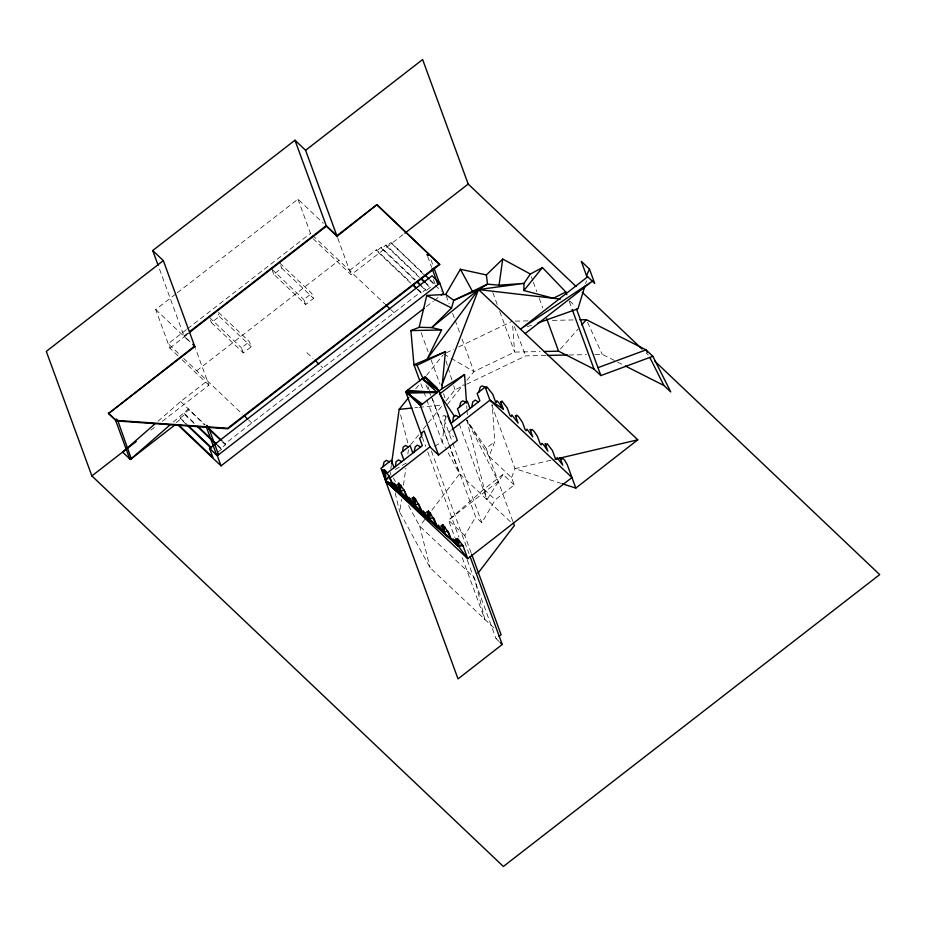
<?xml version="1.0" encoding="UTF-8"?>
<svg xmlns="http://www.w3.org/2000/svg" width="926" height="926" viewBox="0 0 926 926"><rect width="100%" height="100%" fill="white"/><g stroke="black" fill="none" stroke-linecap="round" stroke-linejoin="round"><path stroke-width="0.69" stroke-dasharray="4.63 3.47" d="M390.853 468.73L391.328 465.338M493.963 627.99L430.058 567.696L399.708 512.078L401.49 499.345M403.481 485.189L405.854 468.197M407.834 454.041L408.435 449.793M445.857 415.543L442.165 441.887L445.522 448.034M585.637 283.564L586.459 280.856M432.407 398.747L475.651 516.916L481.844 522.75L495.26 499.774L514.243 484.981L511.557 477.642L489.09 456.449L494.773 441.621L492.238 404.685M511.557 477.642L515.006 468.649L490.433 401.502M471.16 552.938L464.794 535.517L475.651 516.916M459.25 423.888L486.983 499.681L503.015 474.39L514.243 484.981M424.918 519.347L419.709 526.176L430.058 567.696M431.852 510.249L459.609 473.857L449.203 445.429M415.658 388.92L420.3 383.167M426.597 375.366L443.091 354.924M410.635 444.723L418.784 434.63M423.298 429.027L442.304 405.484M445.915 400.993L454.967 389.788L465.257 384.857M447.408 404.454L463.313 384.741M466.854 380.355L473.927 371.592L514.613 352.088L540.147 351.567M560.427 349.09L578.009 329.124M158.057 421.203L180.605 401.548L207.32 380.829M173.347 422.024L188.383 408.922L204.507 424.93M503.015 474.39L484.02 489.183L448.508 520.157L454.886 537.589M450.95 430.532L448.728 432.268L453.509 436.783M512.9 521.5L486.127 448.358L494.773 441.621M499.126 641.556L496.035 638.639L498.061 637.065M178.047 355.873L169.817 348.06L155.718 309.527L176.206 293.635M177.341 292.755L297.975 199.194L323.394 223.316M186.439 329.61L168.231 343.731L179.551 354.461M187.584 328.718L310.488 233.398M187.399 333.348L183.985 335.999L190.744 342.412M188.73 333.013L184.181 336.543L158.612 266.665M169.817 348.06L189.17 333.059M218.513 312.363L249.407 341.682L251.259 346.752L243.318 352.91L211.394 322.607L219.335 316.449L218.409 313.926M279.814 263.053L311.738 293.345L313.59 298.415L305.638 304.573L273.714 274.27L281.666 268.112L280.74 265.577M196.694 370.747L338.951 260.414M243.318 352.91L241.466 347.852L249.407 341.682M305.638 304.573L303.786 299.515L311.738 293.345M349.577 270.496L376.292 249.777L410.415 282.164M410.808 283.24L376.685 250.865L381.153 247.392L415.276 279.779M414.64 279.884L381.558 248.481L386.026 245.02L419.108 276.423M419.513 277.499L386.42 246.096L390.888 242.635L423.981 274.038M150.961 430.104L154.364 427.465M162.328 421.295L208.906 385.158L195.536 348.616M313.104 238.711L351.162 274.837L404.454 233.502M194.136 423.506L184.702 414.559L184.309 413.471L188.777 410.01M185.871 424.085L180.234 418.02L184.702 414.559M176.171 422.569L180.639 419.108M218.038 451.981L221.395 449.376L221.001 448.288L225.469 444.827L225.064 443.739L420.751 291.979L417.649 289.028M417.013 289.132L421.156 293.056L425.624 289.595L421.48 285.671M420.844 285.775L426.018 290.683L430.486 287.21L426.354 283.287M426.411 306.564L433.252 301.263M434.398 300.371L440.093 295.95M395.286 469.459L408.852 461.484M434.757 446.239L442.165 441.887L426.805 399.928M446.286 352.829L453.682 349.287M458.625 346.926L512.333 321.195M466.554 384.232L525.76 355.862L545.958 355.457M527.172 326.774L533.862 324.413M550.808 460.234L515.006 468.649L560.762 483.268M414.779 407.764L417.614 407.475M419.038 407.336L441.725 405.032M515.261 321.125L528.503 320.859M552.417 320.373L574.71 319.91M569.05 354.982L586.366 354.623M595.024 354.45L602.236 354.299L616.369 361.441M617.654 362.101L624.078 365.342M443.82 354.01L449.839 357.529M451.043 358.235L473.927 371.592L462.039 339.113M446.552 417.221L444.052 415.38L442.883 416.295L452.189 441.725M569.733 300.985L575.59 306.506M484.02 489.183L495.26 499.774M510.307 521.685L459.609 473.857L446.193 449.26M464.794 535.517L448.508 520.157L498.234 481.427L466.797 420.022L486.983 499.681M646.209 353.003L648.293 354.994M430.185 279.918L435.347 284.826L433.461 279.664M423.668 274.455L390.888 242.635M429.942 280.404L434.12 284.375M435.162 285.358L441.436 291.308M425.717 283.391L430.879 288.299M312.548 235.354L384.684 303.809M390.922 309.735L394.036 312.687M281.666 268.112L313.59 298.415M271.862 269.211L303.786 299.515M306.911 352.679L312.919 358.374M320.917 365.955L322.908 367.853M219.335 316.449L251.259 346.752M209.542 317.549L241.466 347.852M155.718 309.527L190.941 342.956M183.661 358.374L242.427 414.142M248.666 420.068L251.779 423.02M182.167 359.786L208.906 385.158M180.605 401.548L205.155 424.837M222.969 441.748L225.064 443.739M222.321 441.841L225.469 444.827M184.309 413.471L194.796 423.425M217.853 445.302L221.001 448.288M217.205 445.394L221.395 449.376M180.234 418.02L186.531 423.992M486.127 448.358L466.797 420.022L489.09 456.449M393.423 478.001L395.402 481.636M408.47 505.573L419.709 526.176L474.471 577.836L484.807 619.355L461.264 555.01M587.512 322.236L602.236 354.299M425.983 384.927L428.379 390.159M428.981 391.466L430.775 395.39M514.393 326.531L525.76 355.862M569.247 301.413L572.222 309.539M531.339 276.747L532.82 280.81M533.318 282.164L536.791 291.632M539.268 298.404L542.729 307.883M492.829 292.535L497.285 304.723M499.762 311.495L514.613 352.088L512.541 323.996M446.193 295.799L449.156 303.913M452.629 313.393L454.608 318.81M455.106 320.153L459.562 332.341M430.972 259.836L433.449 266.607M427.685 256.479L431.643 267.301M425.624 289.595L426.018 290.683M420.751 291.979L421.156 293.056M421.156 332.723L428.09 351.672M431.065 359.797L439.977 384.151M443.438 393.631L445.915 400.402M386.026 245.02L386.42 246.096M381.153 247.392L381.558 248.481M452.687 443.079L481.844 522.75M427.939 386.524L429.421 390.598M431.377 396.698L448.705 444.075M376.292 249.777L376.685 250.865M420.867 383.688L423.344 390.459M423.842 391.814L426.319 398.574M431.412 450.974L469.054 553.817M422.268 437.072L425.717 446.494M427.696 451.9L458.891 537.149M467.317 560.161L496.035 638.639M337.793 238.283L351.162 274.837M297.975 199.194L312.074 237.739M272.325 270.473L273.714 274.27M210.468 320.083L211.394 322.607M445.962 360.897L447.675 366.395M448.103 367.772L451.969 380.158M453.682 385.656L454.967 389.788M400.599 414.917L408.111 444.179M390.344 472.364L390.992 475.107M395.194 492.91L399.708 512.078M466.716 405.854L466.912 408.69M467.005 410.114L467.399 415.797"/><path stroke-width="1.39" d="M438.704 391.189L441.852 388.816L445.418 351.683L413.934 364.74L419.872 380.98M565.798 291.979L553.378 298.276L523.908 290.532L523.966 283.402L530.343 274.038L542.428 267.579L565.798 291.979L566.781 294.665M407.753 498.454L403.967 490.016L400.414 491.532L398.747 483.164L403.967 490.016L407.753 498.454L385.737 481.346L384.417 469.644L388.932 475.837L392.601 484.159L458.382 546.213L467.746 558.714L571.955 477.527L489.947 400.159L485.178 387.126L481.925 385.876L480.166 387.253L478.985 391.953M425.578 513.05L423.228 513.05L423.298 510.897L428.611 518.132M400.923 485.224L400.414 491.532L385.737 481.346L384.417 469.644L383.746 470.94L385.077 477.064L383.688 475.756M410.866 499.16L408.655 499.311L408.841 497.25L413.98 504.334L385.737 481.346L385.644 470.802M461.831 544.604L458.382 546.213L385.737 481.346L399.395 490.572L395.923 485.062L385.737 481.346L414.883 505.191L413.181 498.697L413.621 497.204L415.473 498.94L414.883 505.191L418.552 503.779L422.268 512.147L385.737 481.346L388.932 475.837L392.601 484.159L385.737 481.346L467.746 558.714L462.977 545.68L457.467 538.562L456.969 540.008L458.382 546.213L462.977 545.68M444.688 526.5L444.005 532.658L447.304 530.899L448.439 531.964L451.159 539.407L447.304 530.899L442.778 524.706L442.42 526.292L444.005 532.658L385.737 481.346L408.655 499.311M402.602 451.46L403.111 447.281L405.495 445.429L408.401 446.945M457.583 545.46L454.608 540.437L452.316 540.495L385.737 481.346L429.641 519.104L427.719 512.425L428.287 511.036L430.382 513.016L429.641 519.104L433.102 517.495L433.981 518.328L436.702 525.771L385.737 481.346L423.228 513.05M452.791 421.92L453.381 417.094L455.65 415.323L458.891 417.163M391.524 463.984L399.175 409.35L408.771 397.451M445.418 351.683L417.001 365.295L413.934 364.74L410.901 330.594L419.177 327.306L431.748 327.584L451.541 307.964L453.752 300.313L487.504 284.143L499.056 285.196L502.725 259.06L530.343 274.038M395.367 466.658L396.085 461.738L398.4 459.921L401.849 461.611M456.969 540.008L455.661 538.782L458.382 546.213L459.446 540.425M383.051 466.692L383.92 462.236L386.35 460.338L389.302 461.819M414.154 452.015L415.195 446.841L417.313 445.186L420.74 446.888M471.635 407.232L472.769 401.988L475.269 400.044L478.291 402.046M440 526.663L437.79 526.79L438.206 524.961L443.091 531.79M419.177 327.306L426.782 295.452L445.695 294.445L453.752 300.313L478.545 289.583L487.504 284.143L486.381 274.941L502.725 259.06M459.4 407.209L460.731 402.393L462.699 400.865L465.952 402.104M584.815 286.273L577.986 308.763L537.867 322.989M452.316 540.495L452.872 538.793L454.608 540.437M441.864 385.147L478.545 289.583L523.966 283.402L499.056 285.196M393.099 484.634L393.747 483.013L395.923 485.062M586.528 275.682L589.457 269.061L581.285 261.352L586.528 275.682L594.7 283.391L589.457 269.061M562.128 483.708L575.822 488.083L637.783 439.804L478.545 289.583L431.748 327.584L441.598 329.969L427.407 358.628L478.545 289.583L560.369 299.086M445.695 294.445L460.396 269.269L486.381 274.941M477.943 573.287L514.358 525.505L513.386 522.843M523.908 290.532L542.428 267.579M581.713 324.922L586.343 319.667L646.024 349.866L652.853 356.313L670.748 391.941L663.919 385.494L625.363 366.001M154.839 424.004L122.614 452.085L130.392 459.47L175.442 424.525M130.392 459.47L170.129 424.837M407.174 393.099L422.464 404.06L419.038 404.292L418.506 402.833L406.641 391.64L407.174 393.099L437.327 392.474L422.21 378.769L437.558 389.383L437.026 387.913L425.289 376.847L425.821 378.306L422.21 378.769L439.248 390.98L457.328 440.382L438.53 455.036L420.45 405.623L439.248 390.98L424.455 377.021L405.657 391.663L421.781 435.729M587.697 276.781L520.481 329.147L592.374 281.191L525.158 333.557M439.422 394.187L464.563 374.59L466.519 403.007M386.79 473.336L422.302 445.672L419.582 438.23L421.041 437.095L422.082 432.511L424.085 430.949L429.93 446.911L438.53 455.036M450.592 423.622L479.865 400.819L477.145 393.388L485.178 387.126L486.243 388.133L486.752 386.686L492.806 394.326L495.526 401.768L496.359 402.555L496.787 400.715L498.593 402.428L503.327 409.118L500.607 401.687L501.441 402.474L501.88 400.958L507.193 407.891L509.913 415.334L511.279 416.619L511.812 414.894L518.12 423.078L515.4 415.635L516.338 416.526L516.835 415.068L518.629 416.758L522.426 422.256L525.146 429.699L526.234 430.729L526.894 429.12L532.739 436.864L530.019 429.421L531.258 430.59L531.987 429.363L534.094 431.354L537.462 436.447L540.182 443.89L541.247 444.885L541.918 443.299L543.932 445.209L547.868 451.136L545.148 443.693L546.352 444.839L547.069 443.589L552.463 450.603L555.195 458.046L556.387 459.169L557.128 457.652L562.73 465.165L560.01 457.722L561.642 459.261L562.904 458.52L564.513 460.037L567.187 464.493L575.822 488.083M389.128 478.696L429.93 446.911M452.073 429.664L489.947 400.159L503.327 409.118M499.068 636.278L501.093 634.704L471.658 554.28M470.038 556.526L502.228 644.484L458.034 678.908L380.968 468.313L391.328 460.245L394.048 467.688M158.126 265.322L152.709 250.541L294.966 140.208L305.592 150.29L337.295 236.929M152.709 250.541L163.335 260.623L46.3 351.394L91.871 475.929L503.374 866.47L879.7 574.606L654.578 360.955M305.592 150.29L422.626 59.53L468.197 184.066L576.053 286.423M189.68 331.589L326.241 225.666L336.867 235.748L376.986 204.634L439.711 264.512L227.9 428.796L116.282 420.925L108.516 413.552L194.61 346.081L192.677 344.252M189.876 332.121L326.438 226.21L294.966 140.208M108.516 413.552L194.807 346.625M376.986 204.634L337.064 236.292L326.438 226.21M91.871 475.929L136.191 441.563M404.859 233.19L468.197 184.066M108.319 413.008L116.086 420.381L227.692 428.252L439.514 263.979M178.267 424.559L212.853 457.398L209.542 448.358L432.048 275.786L439.815 283.171L443.519 293.287L441.239 295.058M424.12 308.335L221.025 465.859L217.321 455.731L439.815 283.171M130.08 457.71L129.814 458.914L131.284 458.752L117.834 420.774M441.852 388.816L464.563 374.59M438.079 282.534C435.822 284.861 441.737 283.229 438.473 282.407M130.207 457.641L131.457 457.988M598.034 367.645L646.024 349.866L647.297 352.412M544.395 351.486L558.575 351.185L594.029 369.127L600.87 375.574L652.853 356.313M555.01 459.25L637.783 439.804M399.175 409.35L411.943 408.053M579.896 319.806L586.343 319.667M410.901 330.594L441.598 329.969M547.405 355.422L567.603 355.005M407.347 390.355L437.327 392.474L405.657 391.663L420.45 405.623M426.782 295.452L451.541 307.964M385.737 481.346L437.79 526.79M383.746 470.94L382.357 469.632L385.077 477.064M398.724 485.074L397.694 484.09L400.414 491.532L398.747 483.164M413.181 498.697L412.163 497.748L414.883 505.191L413.621 497.204M427.719 512.425L426.921 511.661L429.641 519.104L428.287 511.036M442.42 526.292L441.274 525.216L444.005 532.658L442.778 524.706M500.167 642.528L502.228 644.484M582.327 292.385L642.019 349.021M377.183 205.178L439.711 264.512M425.011 275.022L429.143 278.946M421.18 278.379L425.312 282.303M421.573 279.467L424.675 282.407M417.348 281.747L420.45 284.687M416.712 281.84L419.814 284.791M413.517 285.104L416.619 288.044M413.91 286.192L415.982 288.148M385.725 304.804L389.881 308.752M314.909 360.26L318.914 364.057M244.51 416.121L247.624 419.073M208.304 427.824L221.974 440.799M208.697 428.912L220.226 439.85M197.933 426.4L216.8 444.306M197.284 426.492L216.152 444.399M188.626 425.983L211.684 447.871M186.925 425.08L211.035 447.952M209.542 448.358L217.321 455.731M177.595 424.64L221.025 465.859M440.22 395.367L454.724 416.631M115.6 420.242C118.516 421.538 116.375 417.036 115.553 420.138L129.652 458.683M415.473 498.94L422.268 512.147M430.382 513.016L436.702 525.771M206.209 426.585C209.438 427.858 206.556 423.39 206.185 426.527L216.58 454.944L217.703 455.337L218.397 454.307L208.477 427.187M460.396 269.269L472.573 291.586M649.855 357.494L663.919 385.494M417.001 365.295L423.587 379.695M218.397 454.307L217.193 453.879L216.58 454.944M576.562 309.18L600.87 375.574M572.222 309.539L594.029 369.127M546.687 318.706L558.575 351.185M433.947 267.961L439.387 282.847M432.141 268.656L437.581 283.541M469.991 408.516L467.271 401.074L457.444 408.725L460.176 416.168M447.871 416.191L450.14 422.383M412.822 453.057L410.091 445.626L401.155 452.582L403.875 460.025M163.335 260.623L195.039 347.262M457.467 538.562L458.382 546.213M427.141 254.847C429.537 257.15 428.9 251.965 427.164 254.731"/></g></svg>
